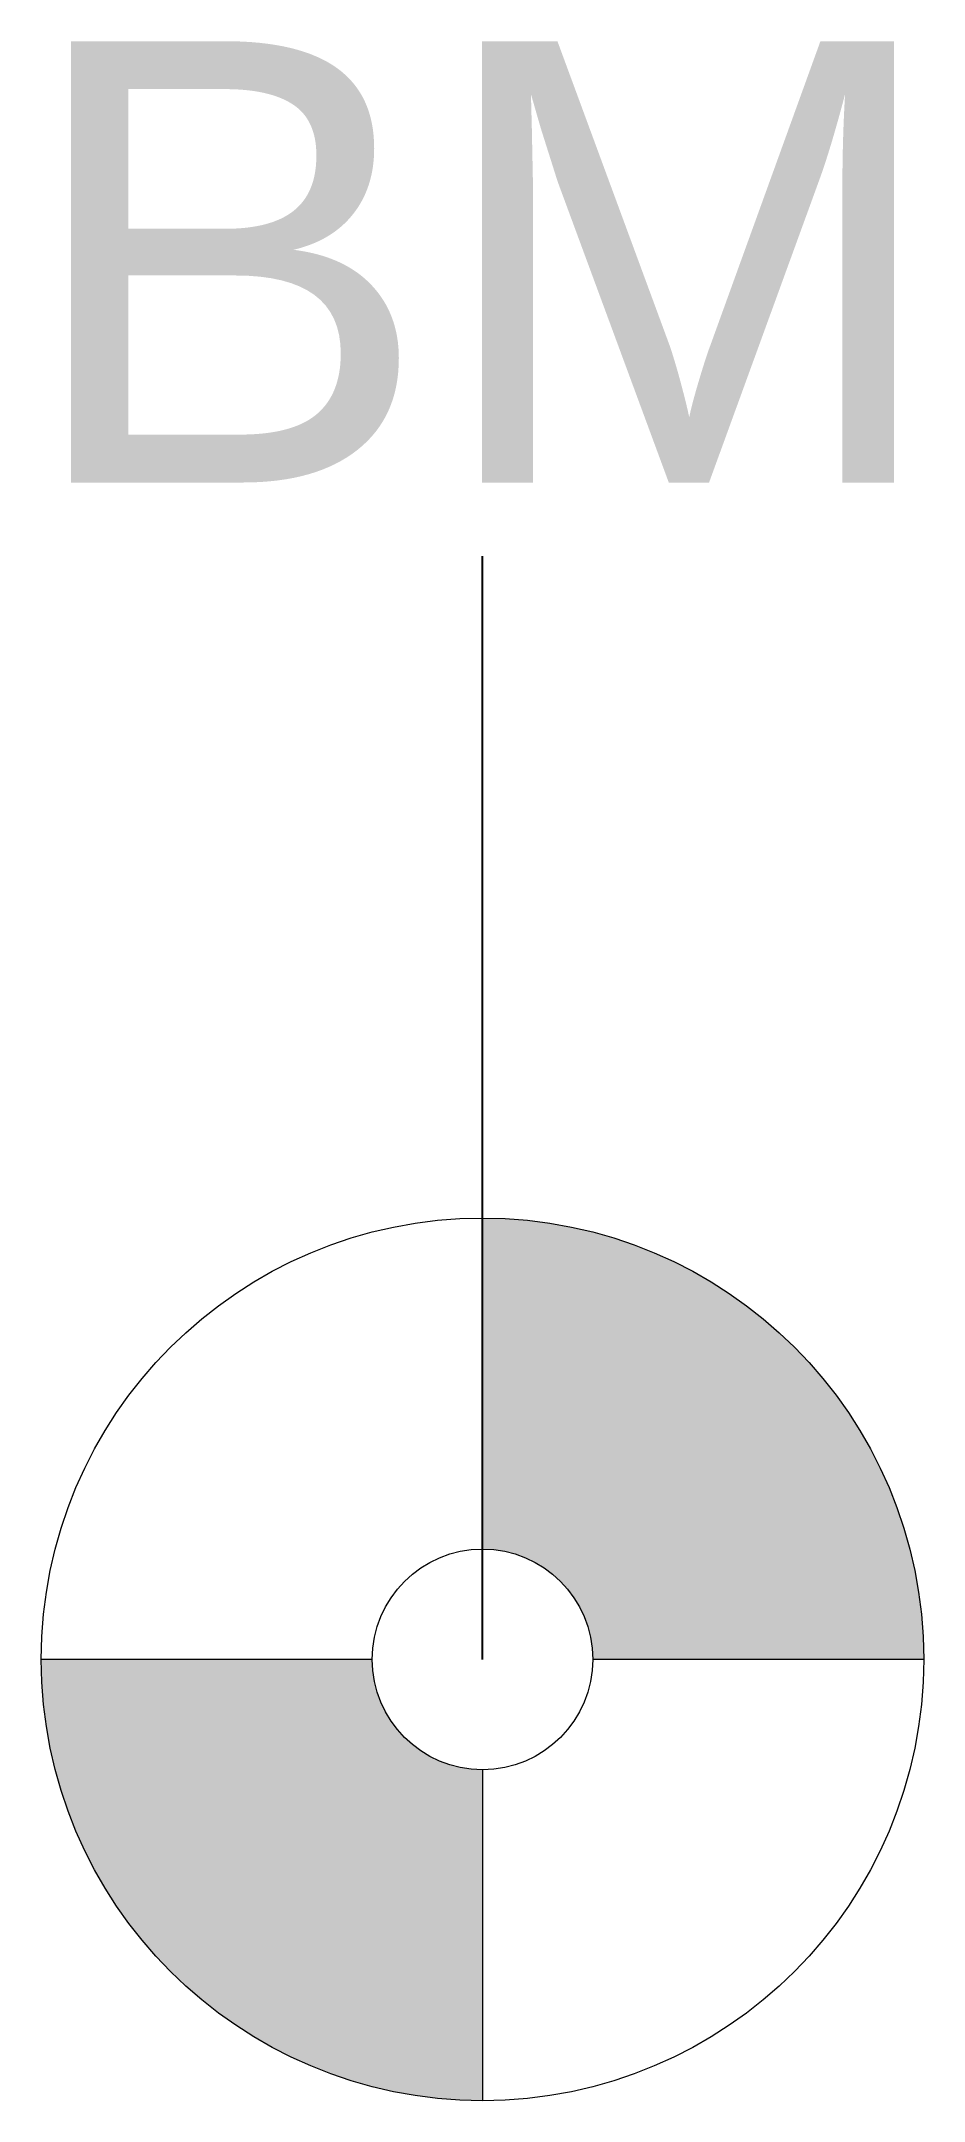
# Model space of a CAD drawing. Extents: x -12 to 12, y -12 to 44.
import ezdxf
from ezdxf.enums import TextEntityAlignment as Align

# ---------------------------------------------------------------- set-up
doc = ezdxf.new("R2010")
doc.units = 0
doc.layers.get('0').update_dxf_attribs({"lineweight": 25, "true_color": 0xffffff})
doc.layers.add('pt_layer ... Job ... Label', color=178, linetype='Continuous', lineweight=5, true_color=0x000000)
doc.layers.add('pt_layer ... Job ... Symbol', color=178, linetype='Continuous', lineweight=5, true_color=0x000000)
doc.styles.add('QCADDimTextStyle', font='txt')
doc.styles.add('textstyle23', font='Arial.ttf')
doc.styles.add('textstyle24', font='')
doc.styles.get('textstyle24').set_extended_font_data('Arial')
doc.dimstyles.new('QCADDimStyle', dxfattribs={"dimtxt": 2.5, "dimasz": 2.5, "dimexe": 1.25, "dimexo": 0.625, "dimtad": 1, "dimtoh": 1, "dimdec": 4, "dimzin": 0, "dimdsep": 46, "dimtxsty": 'QCADDimTextStyle', "dimcen": 0.09, "dimadec": 0, "dimazin": 0, "dimtfac": 1, "dimtdec": 4, "dimtofl": 0, "dimtmove": 0, "dimatfit": 3, "dimfxl": 1, "dimtolj": 1, "dimtzin": 0, "dimarcsym": 0})

# ---------------------------------------------------------------- blocks, each defined once
blk = doc.blocks.new('benchmark_x_symbol')
at = {"linetype": 'ByBlock', "lineweight": -2}
h = blk.add_hatch(color=0, dxfattribs=at)
edge = h.paths.add_edge_path(flags=0)
edge.add_arc((0, 0), 12, 180, 270)
edge.add_line((0, -12), (0, -3))
edge.add_arc((0, 0), 3, 180, 270, ccw=False)
edge.add_line((-3, 0), (-12, 0))
edge = h.paths.add_edge_path(flags=0)
edge.add_arc((0, 0), 12, 0, 90)
edge.add_line((0, 12), (0, 3))
edge.add_arc((0, 0), 3, 0, 90, ccw=False)
edge.add_line((3, 0), (12, 0))
at = {"color": 0, "linetype": 'ByBlock', "lineweight": -2}
for p, q in [((0, 12), (0, 3)), ((0, 12), (0, 3)), ((-3, 0), (-12, 0)), ((12, 0), (3, 0)), ((0, -3), (0, -12))]:
    blk.add_line(p, q, dxfattribs=at)
for radius in [12, 3]:
    blk.add_circle((0, 0), radius, dxfattribs=at)
at = {"style": 'textstyle23'}
blk.add_attdef('label', text='', height=12, dxfattribs=at).set_placement((0, 32), align=Align.CENTER)

msp = doc.modelspace()

# ---------------------------------------------------------------- block references
at = {"layer": 'pt_layer ... Job ... Symbol'}
ref = msp.add_blockref('benchmark_x_symbol', (0, 0), dxfattribs=at)
ref.add_attrib('label', 'BM', dxfattribs={"layer": 'pt_layer ... Job ... Label', "height": 12, "style": 'textstyle24'}).set_placement((0, 32), align=Align.CENTER)

# ---------------------------------------------------------------- leaders
at = {"layer": 'pt_layer ... Job ... Label', "has_arrowhead": 0}
msp.add_leader([(0, 0), (0, 30)], dimstyle='QCADDimStyle', dxfattribs=at)

doc.saveas('drawing.dxf')
